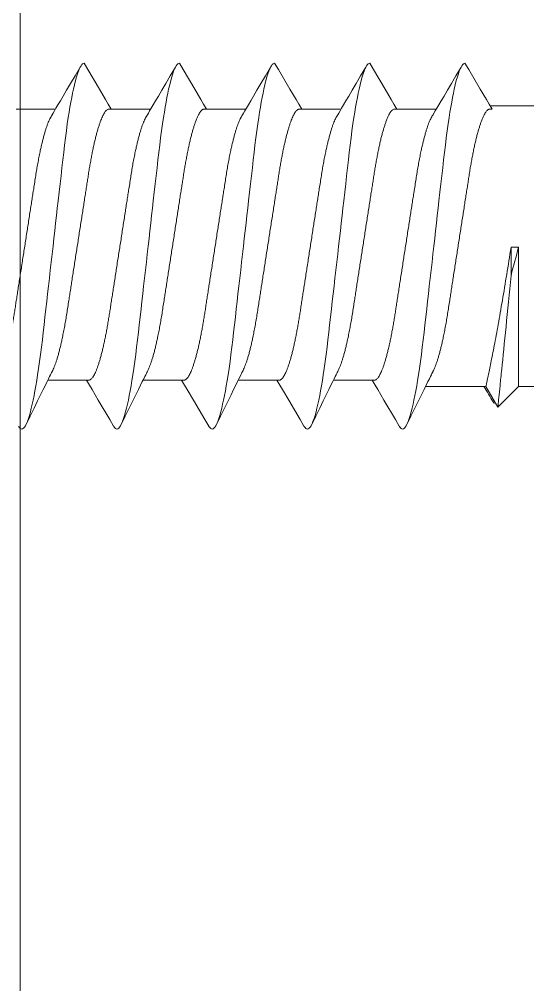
# Model space of a CAD drawing. Header units: millimetres. Extents: x 3069 to 3669, y 1489 to 1908.
# Drawn here: x 3359.86 to 3366.53, y 1586.22 to 1598.88 of the extents above; entities that cross this region are included whole.
import ezdxf

# ---------------------------------------------------------------- set-up
doc = ezdxf.new("R2010")
doc.units = ezdxf.units.MM
doc.set_wipeout_variables(frame=1)
doc.layers.add('Detalles-Accesorios', color=1, linetype='Continuous', lineweight=13)
doc.layers.add('Sombreado-Muro', color=30, linetype='Continuous', lineweight=18)

# ---------------------------------------------------------------- blocks, each defined once
blk = doc.blocks.new('*U41')
for p, q in [((-41.15, 1.84), (-45.212, 1.84)), ((-39.925, 1.798), (-40.442, 1.798)), ((-38.675, 1.798), (-39.192, 1.798)), ((-37.425, 1.798), (-37.942, 1.798)), ((-36.175, 1.798), (-36.692, 1.798)), ((-34.925, 1.798), (-35.442, 1.798)), ((-41.523, -0.015), (-41.423, -0.015)), ((-41.523, -0.015), (-41.523, -1.84)), ((-41.423, -0.015), (-41.423, -0.384)), ((-39.092, -1.758), (-39.599, -1.758)), ((-37.842, -1.758), (-38.349, -1.758)), ((-36.592, -1.758), (-37.099, -1.758)), ((-35.342, -1.758), (-35.849, -1.758)), ((-45.211, -1.84), (-41.523, -1.84)), ((-41.523, -1.84), (-41.25, -2.113)), ((-41.25, -2.113), (-41.093, -1.84)), ((-41.093, -1.84), (-40.301, -1.84))]:
    blk.add_line(p, q)
at = {"flags": 128}
for points in [[(-40.819, 2.4), (-40.869, 2.316), (-41.02, 2.06), (-41.101, 1.922), (-41.136, 1.864), (-41.162, 1.82), (-41.175, 1.798)], [(-39.954, -2.359), (-39.958, -2.366), (-39.969, -2.381), (-39.98, -2.392), (-39.99, -2.398), (-40, -2.4), (-40.011, -2.397), (-40.023, -2.389), (-40.035, -2.375), (-40.048, -2.356), (-40.061, -2.33), (-40.073, -2.3), (-40.087, -2.263), (-40.1, -2.221), (-40.113, -2.174), (-40.125, -2.127), (-40.137, -2.075), (-40.149, -2.02), (-40.161, -1.961), (-40.173, -1.898), (-40.185, -1.832), (-40.197, -1.762), (-40.208, -1.689), (-40.221, -1.603), (-40.234, -1.514), (-40.246, -1.422), (-40.258, -1.327), (-40.27, -1.231), (-40.281, -1.134), (-40.292, -1.034), (-40.304, -0.93), (-40.316, -0.823), (-40.327, -0.725), (-40.338, -0.626), (-40.35, -0.524), (-40.362, -0.421), (-40.374, -0.317), (-40.386, -0.212), (-40.398, -0.106), (-40.41, 0), (-40.421, 0.101), (-40.433, 0.201), (-40.444, 0.301), (-40.455, 0.4), (-40.466, 0.499), (-40.477, 0.595), (-40.49, 0.708), (-40.503, 0.817), (-40.515, 0.924), (-40.527, 1.028), (-40.538, 1.131), (-40.55, 1.23), (-40.561, 1.326), (-40.573, 1.421), (-40.585, 1.513), (-40.598, 1.603), (-40.611, 1.689), (-40.622, 1.758), (-40.633, 1.825), (-40.644, 1.888), (-40.656, 1.948), (-40.667, 2.006), (-40.678, 2.059), (-40.692, 2.118), (-40.705, 2.171), (-40.719, 2.219), (-40.732, 2.261), (-40.744, 2.294), (-40.755, 2.323), (-40.767, 2.347), (-40.778, 2.366), (-40.789, 2.381), (-40.799, 2.392), (-40.809, 2.398), (-40.819, 2.4), (-40.819, 2.4)], [(-39.569, 2.4), (-39.619, 2.316), (-39.77, 2.06), (-39.851, 1.922), (-39.886, 1.864), (-39.912, 1.82), (-39.925, 1.798)], [(-38.704, -2.359), (-38.708, -2.366), (-38.719, -2.381), (-38.73, -2.392), (-38.74, -2.398), (-38.75, -2.4), (-38.761, -2.397), (-38.773, -2.389), (-38.785, -2.375), (-38.798, -2.356), (-38.811, -2.33), (-38.823, -2.3), (-38.837, -2.263), (-38.85, -2.221), (-38.863, -2.174), (-38.875, -2.127), (-38.887, -2.075), (-38.899, -2.02), (-38.911, -1.961), (-38.923, -1.898), (-38.935, -1.832), (-38.947, -1.762), (-38.958, -1.689), (-38.971, -1.603), (-38.984, -1.514), (-38.996, -1.422), (-39.008, -1.327), (-39.02, -1.231), (-39.031, -1.134), (-39.042, -1.034), (-39.054, -0.93), (-39.066, -0.823), (-39.077, -0.725), (-39.088, -0.626), (-39.1, -0.524), (-39.112, -0.421), (-39.124, -0.317), (-39.136, -0.212), (-39.148, -0.106), (-39.16, 0), (-39.171, 0.101), (-39.183, 0.201), (-39.194, 0.301), (-39.205, 0.4), (-39.216, 0.499), (-39.227, 0.595), (-39.24, 0.708), (-39.253, 0.817), (-39.265, 0.924), (-39.277, 1.028), (-39.288, 1.131), (-39.3, 1.23), (-39.311, 1.326), (-39.323, 1.421), (-39.335, 1.513), (-39.348, 1.603), (-39.361, 1.689), (-39.372, 1.758), (-39.383, 1.825), (-39.394, 1.888), (-39.406, 1.948), (-39.417, 2.006), (-39.428, 2.059), (-39.442, 2.118), (-39.455, 2.171), (-39.469, 2.219), (-39.482, 2.261), (-39.494, 2.294), (-39.505, 2.323), (-39.517, 2.347), (-39.528, 2.366), (-39.539, 2.381), (-39.549, 2.392), (-39.559, 2.398), (-39.569, 2.4), (-39.569, 2.4)], [(-38.319, 2.4), (-38.369, 2.316), (-38.52, 2.06), (-38.601, 1.922), (-38.636, 1.864), (-38.662, 1.82), (-38.675, 1.798)], [(-37.454, -2.359), (-37.458, -2.366), (-37.469, -2.381), (-37.48, -2.392), (-37.49, -2.398), (-37.5, -2.4), (-37.511, -2.397), (-37.523, -2.389), (-37.535, -2.375), (-37.548, -2.356), (-37.561, -2.33), (-37.573, -2.3), (-37.587, -2.263), (-37.6, -2.221), (-37.613, -2.174), (-37.625, -2.127), (-37.637, -2.075), (-37.649, -2.02), (-37.661, -1.961), (-37.673, -1.898), (-37.685, -1.832), (-37.697, -1.762), (-37.708, -1.689), (-37.721, -1.603), (-37.734, -1.514), (-37.746, -1.422), (-37.758, -1.327), (-37.77, -1.231), (-37.781, -1.134), (-37.792, -1.034), (-37.804, -0.93), (-37.816, -0.823), (-37.827, -0.725), (-37.838, -0.626), (-37.85, -0.524), (-37.862, -0.421), (-37.874, -0.317), (-37.886, -0.212), (-37.898, -0.106), (-37.91, 0), (-37.921, 0.101), (-37.933, 0.201), (-37.944, 0.301), (-37.955, 0.4), (-37.966, 0.499), (-37.977, 0.595), (-37.99, 0.708), (-38.003, 0.817), (-38.015, 0.924), (-38.027, 1.028), (-38.038, 1.131), (-38.05, 1.23), (-38.061, 1.326), (-38.073, 1.421), (-38.085, 1.513), (-38.098, 1.603), (-38.111, 1.689), (-38.122, 1.758), (-38.133, 1.825), (-38.144, 1.888), (-38.156, 1.948), (-38.167, 2.006), (-38.178, 2.059), (-38.192, 2.118), (-38.205, 2.171), (-38.219, 2.219), (-38.232, 2.261), (-38.244, 2.294), (-38.255, 2.323), (-38.267, 2.347), (-38.278, 2.366), (-38.289, 2.381), (-38.299, 2.392), (-38.309, 2.398), (-38.319, 2.4), (-38.319, 2.4)], [(-37.069, 2.4), (-37.119, 2.316), (-37.27, 2.06), (-37.351, 1.922), (-37.386, 1.864), (-37.412, 1.82), (-37.425, 1.798)], [(-36.204, -2.359), (-36.208, -2.366), (-36.219, -2.381), (-36.23, -2.392), (-36.24, -2.398), (-36.25, -2.4), (-36.261, -2.397), (-36.273, -2.389), (-36.285, -2.375), (-36.298, -2.356), (-36.311, -2.33), (-36.323, -2.3), (-36.337, -2.263), (-36.35, -2.221), (-36.363, -2.174), (-36.375, -2.127), (-36.387, -2.075), (-36.399, -2.02), (-36.411, -1.961), (-36.423, -1.898), (-36.435, -1.832), (-36.447, -1.762), (-36.458, -1.689), (-36.471, -1.603), (-36.484, -1.514), (-36.496, -1.422), (-36.508, -1.327), (-36.52, -1.231), (-36.531, -1.134), (-36.542, -1.034), (-36.554, -0.93), (-36.566, -0.823), (-36.577, -0.725), (-36.588, -0.626), (-36.6, -0.524), (-36.612, -0.421), (-36.624, -0.317), (-36.636, -0.212), (-36.648, -0.106), (-36.66, 0), (-36.671, 0.101), (-36.683, 0.201), (-36.694, 0.301), (-36.705, 0.4), (-36.716, 0.499), (-36.727, 0.595), (-36.74, 0.708), (-36.753, 0.817), (-36.765, 0.924), (-36.777, 1.028), (-36.788, 1.131), (-36.8, 1.23), (-36.811, 1.326), (-36.823, 1.421), (-36.835, 1.513), (-36.848, 1.603), (-36.861, 1.689), (-36.872, 1.758), (-36.883, 1.825), (-36.894, 1.888), (-36.906, 1.948), (-36.917, 2.006), (-36.928, 2.059), (-36.942, 2.118), (-36.955, 2.171), (-36.969, 2.219), (-36.982, 2.261), (-36.994, 2.294), (-37.005, 2.323), (-37.017, 2.347), (-37.028, 2.366), (-37.039, 2.381), (-37.049, 2.392), (-37.059, 2.398), (-37.069, 2.4), (-37.069, 2.4)], [(-35.819, 2.4), (-35.869, 2.316), (-36.02, 2.06), (-36.101, 1.922), (-36.136, 1.864), (-36.162, 1.82), (-36.175, 1.798)], [(-34.958, -2.366), (-34.969, -2.381), (-34.98, -2.392), (-34.99, -2.398), (-35, -2.4), (-35.011, -2.397), (-35.023, -2.389), (-35.035, -2.375), (-35.048, -2.356), (-35.061, -2.33), (-35.073, -2.3), (-35.087, -2.263), (-35.1, -2.221), (-35.113, -2.174), (-35.125, -2.127), (-35.137, -2.075), (-35.149, -2.02), (-35.161, -1.961), (-35.173, -1.898), (-35.185, -1.832), (-35.197, -1.762), (-35.208, -1.689), (-35.221, -1.603), (-35.234, -1.514), (-35.246, -1.422), (-35.258, -1.327), (-35.27, -1.231), (-35.281, -1.134), (-35.292, -1.034), (-35.304, -0.93), (-35.316, -0.823), (-35.327, -0.725), (-35.338, -0.626), (-35.35, -0.524), (-35.362, -0.421), (-35.374, -0.317), (-35.386, -0.212), (-35.398, -0.106), (-35.41, 0), (-35.421, 0.101), (-35.433, 0.201), (-35.444, 0.301), (-35.455, 0.4), (-35.466, 0.499), (-35.477, 0.595), (-35.49, 0.708), (-35.503, 0.817), (-35.515, 0.924), (-35.527, 1.028), (-35.538, 1.131), (-35.55, 1.23), (-35.561, 1.326), (-35.573, 1.421), (-35.585, 1.513), (-35.598, 1.603), (-35.611, 1.689), (-35.622, 1.758), (-35.633, 1.825), (-35.644, 1.888), (-35.656, 1.948), (-35.667, 2.006), (-35.678, 2.059), (-35.692, 2.118), (-35.705, 2.171), (-35.719, 2.219), (-35.732, 2.261), (-35.744, 2.294), (-35.755, 2.323), (-35.767, 2.347), (-35.778, 2.366), (-35.789, 2.381), (-35.799, 2.392), (-35.809, 2.398), (-35.819, 2.4), (-35.819, 2.4)], [(-39.954, -2.36), (-39.905, -2.276), (-39.754, -2.02), (-39.673, -1.882), (-39.638, -1.824), (-39.612, -1.779), (-39.599, -1.758)], [(-38.704, -2.36), (-38.655, -2.276), (-38.504, -2.02), (-38.423, -1.882), (-38.388, -1.824), (-38.362, -1.779), (-38.349, -1.758)], [(-37.454, -2.36), (-37.405, -2.276), (-37.254, -2.02), (-37.173, -1.882), (-37.138, -1.824), (-37.112, -1.779), (-37.099, -1.758)], [(-36.204, -2.36), (-36.155, -2.276), (-36.004, -2.02), (-35.923, -1.882), (-35.888, -1.824), (-35.862, -1.779), (-35.849, -1.758)]]:
    blk.add_lwpolyline(points, dxfattribs=at)
for points, knots in [([(-39.599, -1.758), (-39.633, -1.758), (-39.641, -1.757), (-39.652, -1.751), (-39.665, -1.74), (-39.677, -1.726), (-39.69, -1.708), (-39.703, -1.685), (-39.716, -1.658), (-39.729, -1.628), (-39.743, -1.592), (-39.756, -1.553), (-39.77, -1.509), (-39.784, -1.462), (-39.798, -1.411), (-39.811, -1.356), (-39.825, -1.299), (-39.838, -1.238), (-39.851, -1.175), (-39.863, -1.109), (-39.876, -1.042), (-39.887, -0.973), (-39.899, -0.902), (-39.91, -0.831), (-39.921, -0.757), (-39.933, -0.681), (-39.945, -0.602), (-39.958, -0.521), (-39.971, -0.437), (-39.984, -0.352), (-39.998, -0.265), (-40.011, -0.177), (-40.025, -0.089), (-40.039, 0), (-40.053, 0.089), (-40.066, 0.177), (-40.08, 0.264), (-40.093, 0.351), (-40.107, 0.436), (-40.119, 0.518), (-40.132, 0.599), (-40.144, 0.677), (-40.157, 0.758), (-40.17, 0.841), (-40.183, 0.925), (-40.196, 1.007), (-40.21, 1.087), (-40.225, 1.164), (-40.239, 1.235), (-40.253, 1.298), (-40.267, 1.356), (-40.28, 1.41), (-40.294, 1.461), (-40.308, 1.509), (-40.321, 1.552), (-40.335, 1.591), (-40.348, 1.626), (-40.362, 1.657), (-40.374, 1.682), (-40.382, 1.695), (-40.767, 2.347)], [0, 0, 0, 0, 0.01636, 0.032918, 0.049658, 0.066561, 0.083609, 0.100475, 0.117442, 0.13449, 0.151597, 0.169092, 0.186604, 0.204108, 0.221583, 0.239003, 0.256348, 0.273594, 0.290684, 0.307635, 0.324428, 0.341045, 0.357469, 0.373492, 0.38969, 0.406068, 0.422611, 0.439643, 0.456808, 0.474087, 0.491457, 0.508896, 0.526382, 0.543891, 0.561362, 0.578809, 0.596211, 0.613544, 0.630785, 0.64761, 0.664307, 0.680858, 0.697246, 0.716518, 0.735597, 0.754893, 0.774442, 0.794216, 0.814183, 0.831392, 0.848699, 0.866081, 0.883517, 0.900983, 0.918144, 0.935291, 0.952401, 0.969452, 0.986769, 1, 1, 1, 1]), ([(-38.349, -1.758), (-38.383, -1.758), (-38.391, -1.757), (-38.402, -1.751), (-38.415, -1.74), (-38.427, -1.726), (-38.44, -1.708), (-38.453, -1.685), (-38.466, -1.658), (-38.479, -1.628), (-38.493, -1.592), (-38.506, -1.553), (-38.52, -1.509), (-38.534, -1.462), (-38.548, -1.411), (-38.561, -1.356), (-38.575, -1.299), (-38.588, -1.238), (-38.601, -1.175), (-38.613, -1.109), (-38.626, -1.042), (-38.637, -0.973), (-38.649, -0.902), (-38.66, -0.831), (-38.671, -0.757), (-38.683, -0.681), (-38.695, -0.602), (-38.708, -0.521), (-38.721, -0.437), (-38.734, -0.352), (-38.748, -0.265), (-38.761, -0.177), (-38.775, -0.089), (-38.789, 0), (-38.803, 0.089), (-38.816, 0.177), (-38.83, 0.264), (-38.843, 0.351), (-38.857, 0.436), (-38.869, 0.518), (-38.882, 0.599), (-38.894, 0.677), (-38.907, 0.758), (-38.92, 0.841), (-38.933, 0.925), (-38.946, 1.007), (-38.96, 1.087), (-38.975, 1.164), (-38.989, 1.235), (-39.003, 1.298), (-39.017, 1.356), (-39.03, 1.41), (-39.044, 1.461), (-39.058, 1.509), (-39.071, 1.552), (-39.085, 1.591), (-39.098, 1.626), (-39.112, 1.657), (-39.124, 1.682), (-39.132, 1.695), (-39.517, 2.347)], [0, 0, 0, 0, 0.01636, 0.032918, 0.049658, 0.066561, 0.083609, 0.100475, 0.117442, 0.13449, 0.151597, 0.169092, 0.186604, 0.204108, 0.221583, 0.239003, 0.256348, 0.273594, 0.290684, 0.307635, 0.324428, 0.341045, 0.357469, 0.373492, 0.38969, 0.406068, 0.422611, 0.439643, 0.456808, 0.474087, 0.491457, 0.508896, 0.526382, 0.543891, 0.561362, 0.578809, 0.596211, 0.613544, 0.630785, 0.64761, 0.664307, 0.680858, 0.697246, 0.716518, 0.735597, 0.754893, 0.774442, 0.794216, 0.814183, 0.831392, 0.848699, 0.866081, 0.883517, 0.900983, 0.918144, 0.935291, 0.952401, 0.969452, 0.986769, 1, 1, 1, 1]), ([(-37.099, -1.758), (-37.133, -1.758), (-37.141, -1.757), (-37.152, -1.751), (-37.165, -1.74), (-37.177, -1.726), (-37.19, -1.708), (-37.203, -1.685), (-37.216, -1.658), (-37.229, -1.628), (-37.243, -1.592), (-37.256, -1.553), (-37.27, -1.509), (-37.284, -1.462), (-37.298, -1.411), (-37.311, -1.356), (-37.325, -1.299), (-37.338, -1.238), (-37.351, -1.175), (-37.363, -1.109), (-37.376, -1.042), (-37.387, -0.973), (-37.399, -0.902), (-37.41, -0.831), (-37.421, -0.757), (-37.433, -0.681), (-37.445, -0.602), (-37.458, -0.521), (-37.471, -0.437), (-37.484, -0.352), (-37.498, -0.265), (-37.511, -0.177), (-37.525, -0.089), (-37.539, 0), (-37.553, 0.089), (-37.566, 0.177), (-37.58, 0.264), (-37.593, 0.351), (-37.607, 0.436), (-37.619, 0.518), (-37.632, 0.599), (-37.644, 0.677), (-37.657, 0.758), (-37.67, 0.841), (-37.683, 0.925), (-37.696, 1.007), (-37.71, 1.087), (-37.725, 1.164), (-37.739, 1.235), (-37.753, 1.298), (-37.767, 1.356), (-37.78, 1.41), (-37.794, 1.461), (-37.808, 1.509), (-37.821, 1.552), (-37.835, 1.591), (-37.848, 1.626), (-37.862, 1.657), (-37.874, 1.682), (-37.882, 1.695), (-38.267, 2.347)], [0, 0, 0, 0, 0.01636, 0.032918, 0.049658, 0.066561, 0.083609, 0.100475, 0.117442, 0.13449, 0.151597, 0.169092, 0.186604, 0.204108, 0.221583, 0.239003, 0.256348, 0.273594, 0.290684, 0.307635, 0.324428, 0.341045, 0.357469, 0.373492, 0.38969, 0.406068, 0.422611, 0.439643, 0.456808, 0.474087, 0.491457, 0.508896, 0.526382, 0.543891, 0.561362, 0.578809, 0.596211, 0.613544, 0.630785, 0.64761, 0.664307, 0.680858, 0.697246, 0.716518, 0.735597, 0.754893, 0.774442, 0.794216, 0.814183, 0.831392, 0.848699, 0.866081, 0.883517, 0.900983, 0.918144, 0.935291, 0.952401, 0.969452, 0.986769, 1, 1, 1, 1]), ([(-35.849, -1.758), (-35.883, -1.758), (-35.891, -1.757), (-35.902, -1.751), (-35.915, -1.74), (-35.927, -1.726), (-35.94, -1.708), (-35.953, -1.685), (-35.966, -1.658), (-35.979, -1.628), (-35.993, -1.592), (-36.006, -1.553), (-36.02, -1.509), (-36.034, -1.462), (-36.048, -1.411), (-36.061, -1.356), (-36.075, -1.299), (-36.088, -1.238), (-36.101, -1.175), (-36.113, -1.109), (-36.126, -1.042), (-36.137, -0.973), (-36.149, -0.902), (-36.16, -0.831), (-36.171, -0.757), (-36.183, -0.681), (-36.195, -0.602), (-36.208, -0.521), (-36.221, -0.437), (-36.234, -0.352), (-36.248, -0.265), (-36.261, -0.177), (-36.275, -0.089), (-36.289, 0), (-36.303, 0.089), (-36.316, 0.177), (-36.33, 0.264), (-36.343, 0.351), (-36.357, 0.436), (-36.369, 0.518), (-36.382, 0.599), (-36.394, 0.677), (-36.407, 0.758), (-36.42, 0.841), (-36.433, 0.925), (-36.446, 1.007), (-36.46, 1.087), (-36.475, 1.164), (-36.489, 1.235), (-36.503, 1.298), (-36.517, 1.356), (-36.53, 1.41), (-36.544, 1.461), (-36.558, 1.509), (-36.571, 1.552), (-36.585, 1.591), (-36.598, 1.626), (-36.612, 1.657), (-36.624, 1.682), (-36.632, 1.695), (-37.017, 2.347)], [0, 0, 0, 0, 0.01636, 0.032918, 0.049658, 0.066561, 0.083609, 0.100475, 0.117442, 0.13449, 0.151597, 0.169092, 0.186604, 0.204108, 0.221583, 0.239003, 0.256348, 0.273594, 0.290684, 0.307635, 0.324428, 0.341045, 0.357469, 0.373492, 0.38969, 0.406068, 0.422611, 0.439643, 0.456808, 0.474087, 0.491457, 0.508896, 0.526382, 0.543891, 0.561362, 0.578809, 0.596211, 0.613544, 0.630785, 0.64761, 0.664307, 0.680858, 0.697246, 0.716518, 0.735597, 0.754893, 0.774442, 0.794216, 0.814183, 0.831392, 0.848699, 0.866081, 0.883517, 0.900983, 0.918144, 0.935291, 0.952401, 0.969452, 0.986769, 1, 1, 1, 1]), ([(-34.599, -1.758), (-34.633, -1.758), (-34.641, -1.757), (-34.652, -1.751), (-34.665, -1.74), (-34.677, -1.726), (-34.69, -1.708), (-34.703, -1.685), (-34.716, -1.658), (-34.729, -1.628), (-34.743, -1.592), (-34.756, -1.553), (-34.77, -1.509), (-34.784, -1.462), (-34.798, -1.411), (-34.811, -1.356), (-34.825, -1.299), (-34.838, -1.238), (-34.851, -1.175), (-34.863, -1.109), (-34.876, -1.042), (-34.887, -0.973), (-34.899, -0.902), (-34.91, -0.831), (-34.921, -0.757), (-34.933, -0.681), (-34.945, -0.602), (-34.958, -0.521), (-34.971, -0.437), (-34.984, -0.352), (-34.998, -0.265), (-35.011, -0.177), (-35.025, -0.089), (-35.039, 0), (-35.053, 0.089), (-35.066, 0.177), (-35.08, 0.264), (-35.093, 0.351), (-35.107, 0.436), (-35.119, 0.518), (-35.132, 0.599), (-35.144, 0.677), (-35.157, 0.758), (-35.17, 0.841), (-35.183, 0.925), (-35.196, 1.007), (-35.21, 1.087), (-35.225, 1.164), (-35.239, 1.235), (-35.253, 1.298), (-35.267, 1.356), (-35.28, 1.41), (-35.294, 1.461), (-35.308, 1.509), (-35.321, 1.552), (-35.335, 1.591), (-35.348, 1.626), (-35.362, 1.657), (-35.374, 1.682), (-35.382, 1.695), (-35.767, 2.347)], [0, 0, 0, 0, 0.01636, 0.032918, 0.049658, 0.066561, 0.083609, 0.100475, 0.117442, 0.13449, 0.151597, 0.169092, 0.186604, 0.204108, 0.221583, 0.239003, 0.256348, 0.273594, 0.290684, 0.307635, 0.324428, 0.341045, 0.357469, 0.373492, 0.38969, 0.406068, 0.422611, 0.439643, 0.456808, 0.474087, 0.491457, 0.508896, 0.526382, 0.543891, 0.561362, 0.578809, 0.596211, 0.613544, 0.630785, 0.64761, 0.664307, 0.680858, 0.697246, 0.716518, 0.735597, 0.754893, 0.774442, 0.794216, 0.814183, 0.831392, 0.848699, 0.866081, 0.883517, 0.900983, 0.918144, 0.935291, 0.952401, 0.969452, 0.986769, 1, 1, 1, 1]), ([(-41.175, 1.798), (-41.141, 1.798), (-41.133, 1.797), (-41.121, 1.791), (-41.109, 1.781), (-41.097, 1.766), (-41.084, 1.748), (-41.071, 1.725), (-41.058, 1.699), (-41.045, 1.668), (-41.031, 1.633), (-41.018, 1.593), (-41.004, 1.55), (-40.99, 1.502), (-40.976, 1.451), (-40.963, 1.397), (-40.949, 1.339), (-40.936, 1.278), (-40.923, 1.215), (-40.911, 1.15), (-40.898, 1.082), (-40.886, 1.013), (-40.875, 0.943), (-40.864, 0.871), (-40.853, 0.797), (-40.841, 0.721), (-40.828, 0.643), (-40.816, 0.561), (-40.803, 0.477), (-40.79, 0.392), (-40.776, 0.305), (-40.762, 0.218), (-40.749, 0.129), (-40.735, 0.04), (-40.721, -0.048), (-40.707, -0.136), (-40.694, -0.224), (-40.68, -0.311), (-40.667, -0.395), (-40.654, -0.478), (-40.642, -0.558), (-40.63, -0.637), (-40.617, -0.718), (-40.604, -0.8), (-40.591, -0.885), (-40.578, -0.967), (-40.563, -1.047), (-40.549, -1.124), (-40.534, -1.194), (-40.521, -1.258), (-40.507, -1.316), (-40.494, -1.37), (-40.48, -1.421), (-40.466, -1.468), (-40.453, -1.511), (-40.439, -1.55), (-40.426, -1.585), (-40.412, -1.617), (-40.4, -1.642), (-40.392, -1.655), (-40.048, -2.356)], [0, 0, 0, 0, 0.01636, 0.032918, 0.049658, 0.066561, 0.083609, 0.100475, 0.117442, 0.13449, 0.151597, 0.169092, 0.186604, 0.204109, 0.221583, 0.239003, 0.256348, 0.273594, 0.290684, 0.307635, 0.324428, 0.341045, 0.357469, 0.373492, 0.38969, 0.406068, 0.422611, 0.439643, 0.456809, 0.474087, 0.491457, 0.508896, 0.526382, 0.543891, 0.561362, 0.57881, 0.596211, 0.613544, 0.630786, 0.647611, 0.664308, 0.680859, 0.697246, 0.716518, 0.735597, 0.754894, 0.774443, 0.794216, 0.814184, 0.831393, 0.848699, 0.866081, 0.883517, 0.900983, 0.918145, 0.935291, 0.952401, 0.969453, 0.98677, 1, 1, 1, 1]), ([(-39.925, 1.798), (-39.891, 1.798), (-39.883, 1.797), (-39.871, 1.791), (-39.859, 1.781), (-39.847, 1.766), (-39.834, 1.748), (-39.821, 1.725), (-39.808, 1.699), (-39.795, 1.668), (-39.781, 1.633), (-39.768, 1.593), (-39.754, 1.55), (-39.74, 1.502), (-39.726, 1.451), (-39.713, 1.397), (-39.699, 1.339), (-39.686, 1.278), (-39.673, 1.215), (-39.661, 1.15), (-39.648, 1.082), (-39.636, 1.013), (-39.625, 0.943), (-39.614, 0.871), (-39.603, 0.797), (-39.591, 0.721), (-39.578, 0.643), (-39.566, 0.561), (-39.553, 0.477), (-39.54, 0.392), (-39.526, 0.305), (-39.512, 0.218), (-39.499, 0.129), (-39.485, 0.04), (-39.471, -0.048), (-39.457, -0.136), (-39.444, -0.224), (-39.43, -0.311), (-39.417, -0.395), (-39.404, -0.478), (-39.392, -0.558), (-39.38, -0.637), (-39.367, -0.718), (-39.354, -0.8), (-39.341, -0.885), (-39.328, -0.967), (-39.313, -1.047), (-39.299, -1.124), (-39.284, -1.194), (-39.271, -1.258), (-39.257, -1.316), (-39.244, -1.37), (-39.23, -1.421), (-39.216, -1.468), (-39.203, -1.511), (-39.189, -1.55), (-39.176, -1.585), (-39.162, -1.617), (-39.15, -1.642), (-39.142, -1.655), (-38.798, -2.356)], [0, 0, 0, 0, 0.01636, 0.032918, 0.049658, 0.066561, 0.083609, 0.100475, 0.117442, 0.13449, 0.151597, 0.169092, 0.186604, 0.204109, 0.221583, 0.239003, 0.256348, 0.273594, 0.290684, 0.307635, 0.324428, 0.341045, 0.357469, 0.373492, 0.38969, 0.406068, 0.422611, 0.439643, 0.456809, 0.474087, 0.491457, 0.508896, 0.526382, 0.543891, 0.561362, 0.57881, 0.596211, 0.613544, 0.630786, 0.647611, 0.664308, 0.680859, 0.697246, 0.716518, 0.735597, 0.754894, 0.774443, 0.794216, 0.814184, 0.831393, 0.848699, 0.866081, 0.883517, 0.900983, 0.918145, 0.935291, 0.952401, 0.969453, 0.98677, 1, 1, 1, 1]), ([(-38.675, 1.798), (-38.641, 1.798), (-38.633, 1.797), (-38.621, 1.791), (-38.609, 1.781), (-38.597, 1.766), (-38.584, 1.748), (-38.571, 1.725), (-38.558, 1.699), (-38.545, 1.668), (-38.531, 1.633), (-38.518, 1.593), (-38.504, 1.55), (-38.49, 1.502), (-38.476, 1.451), (-38.463, 1.397), (-38.449, 1.339), (-38.436, 1.278), (-38.423, 1.215), (-38.411, 1.15), (-38.398, 1.082), (-38.386, 1.013), (-38.375, 0.943), (-38.364, 0.871), (-38.353, 0.797), (-38.341, 0.721), (-38.328, 0.643), (-38.316, 0.561), (-38.303, 0.477), (-38.29, 0.392), (-38.276, 0.305), (-38.262, 0.218), (-38.249, 0.129), (-38.235, 0.04), (-38.221, -0.048), (-38.207, -0.136), (-38.194, -0.224), (-38.18, -0.311), (-38.167, -0.395), (-38.154, -0.478), (-38.142, -0.558), (-38.13, -0.637), (-38.117, -0.718), (-38.104, -0.8), (-38.091, -0.885), (-38.078, -0.967), (-38.063, -1.047), (-38.049, -1.124), (-38.034, -1.194), (-38.021, -1.258), (-38.007, -1.316), (-37.994, -1.37), (-37.98, -1.421), (-37.966, -1.468), (-37.953, -1.511), (-37.939, -1.55), (-37.926, -1.585), (-37.912, -1.617), (-37.9, -1.642), (-37.892, -1.655), (-37.548, -2.356)], [0, 0, 0, 0, 0.01636, 0.032918, 0.049658, 0.066561, 0.083609, 0.100475, 0.117442, 0.13449, 0.151597, 0.169092, 0.186604, 0.204109, 0.221583, 0.239003, 0.256348, 0.273594, 0.290684, 0.307635, 0.324428, 0.341045, 0.357469, 0.373492, 0.38969, 0.406068, 0.422611, 0.439643, 0.456809, 0.474087, 0.491457, 0.508896, 0.526382, 0.543891, 0.561362, 0.57881, 0.596211, 0.613544, 0.630786, 0.647611, 0.664308, 0.680859, 0.697246, 0.716518, 0.735597, 0.754894, 0.774443, 0.794216, 0.814184, 0.831393, 0.848699, 0.866081, 0.883517, 0.900983, 0.918145, 0.935291, 0.952401, 0.969453, 0.98677, 1, 1, 1, 1]), ([(-37.425, 1.798), (-37.391, 1.798), (-37.383, 1.797), (-37.371, 1.791), (-37.359, 1.781), (-37.347, 1.766), (-37.334, 1.748), (-37.321, 1.725), (-37.308, 1.699), (-37.295, 1.668), (-37.281, 1.633), (-37.268, 1.593), (-37.254, 1.55), (-37.24, 1.502), (-37.226, 1.451), (-37.213, 1.397), (-37.199, 1.339), (-37.186, 1.278), (-37.173, 1.215), (-37.161, 1.15), (-37.148, 1.082), (-37.136, 1.013), (-37.125, 0.943), (-37.114, 0.871), (-37.103, 0.797), (-37.091, 0.721), (-37.078, 0.643), (-37.066, 0.561), (-37.053, 0.477), (-37.04, 0.392), (-37.026, 0.305), (-37.012, 0.218), (-36.999, 0.129), (-36.985, 0.04), (-36.971, -0.048), (-36.957, -0.136), (-36.944, -0.224), (-36.93, -0.311), (-36.917, -0.395), (-36.904, -0.478), (-36.892, -0.558), (-36.88, -0.637), (-36.867, -0.718), (-36.854, -0.8), (-36.841, -0.885), (-36.828, -0.967), (-36.813, -1.047), (-36.799, -1.124), (-36.784, -1.194), (-36.771, -1.258), (-36.757, -1.316), (-36.744, -1.37), (-36.73, -1.421), (-36.716, -1.468), (-36.703, -1.511), (-36.689, -1.55), (-36.676, -1.585), (-36.662, -1.617), (-36.65, -1.642), (-36.642, -1.655), (-36.298, -2.356)], [0, 0, 0, 0, 0.01636, 0.032918, 0.049658, 0.066561, 0.083609, 0.100475, 0.117442, 0.13449, 0.151597, 0.169092, 0.186604, 0.204109, 0.221583, 0.239003, 0.256348, 0.273594, 0.290684, 0.307635, 0.324428, 0.341045, 0.357469, 0.373492, 0.38969, 0.406068, 0.422611, 0.439643, 0.456809, 0.474087, 0.491457, 0.508896, 0.526382, 0.543891, 0.561362, 0.57881, 0.596211, 0.613544, 0.630786, 0.647611, 0.664308, 0.680859, 0.697246, 0.716518, 0.735597, 0.754894, 0.774443, 0.794216, 0.814184, 0.831393, 0.848699, 0.866081, 0.883517, 0.900983, 0.918145, 0.935291, 0.952401, 0.969453, 0.98677, 1, 1, 1, 1]), ([(-36.175, 1.798), (-36.141, 1.798), (-36.133, 1.797), (-36.121, 1.791), (-36.109, 1.781), (-36.097, 1.766), (-36.084, 1.748), (-36.071, 1.725), (-36.058, 1.699), (-36.045, 1.668), (-36.031, 1.633), (-36.018, 1.593), (-36.004, 1.55), (-35.99, 1.502), (-35.976, 1.451), (-35.963, 1.397), (-35.949, 1.339), (-35.936, 1.278), (-35.923, 1.215), (-35.911, 1.15), (-35.898, 1.082), (-35.886, 1.013), (-35.875, 0.943), (-35.864, 0.871), (-35.853, 0.797), (-35.841, 0.721), (-35.828, 0.643), (-35.816, 0.561), (-35.803, 0.477), (-35.79, 0.392), (-35.776, 0.305), (-35.762, 0.218), (-35.749, 0.129), (-35.735, 0.04), (-35.721, -0.048), (-35.707, -0.136), (-35.694, -0.224), (-35.68, -0.311), (-35.667, -0.395), (-35.654, -0.478), (-35.642, -0.558), (-35.63, -0.637), (-35.617, -0.718), (-35.604, -0.8), (-35.591, -0.885), (-35.578, -0.967), (-35.563, -1.047), (-35.549, -1.124), (-35.534, -1.194), (-35.521, -1.258), (-35.507, -1.316), (-35.494, -1.37), (-35.48, -1.421), (-35.466, -1.468), (-35.453, -1.511), (-35.439, -1.55), (-35.426, -1.585), (-35.412, -1.617), (-35.4, -1.642), (-35.392, -1.655), (-35.048, -2.356)], [0, 0, 0, 0, 0.01636, 0.032918, 0.049658, 0.066561, 0.083609, 0.100475, 0.117442, 0.13449, 0.151597, 0.169092, 0.186604, 0.204109, 0.221583, 0.239003, 0.256348, 0.273594, 0.290684, 0.307635, 0.324428, 0.341045, 0.357469, 0.373492, 0.38969, 0.406068, 0.422611, 0.439643, 0.456809, 0.474087, 0.491457, 0.508896, 0.526382, 0.543891, 0.561362, 0.57881, 0.596211, 0.613544, 0.630786, 0.647611, 0.664308, 0.680859, 0.697246, 0.716518, 0.735597, 0.754894, 0.774443, 0.794216, 0.814184, 0.831393, 0.848699, 0.866081, 0.883517, 0.900983, 0.918145, 0.935291, 0.952401, 0.969453, 0.98677, 1, 1, 1, 1]), ([(-41.423, -0.015), (-41.405, -0.136), (-41.386, -0.254), (-41.348, -0.486), (-41.329, -0.602), (-41.291, -0.822), (-41.273, -0.927), (-41.237, -1.125), (-41.219, -1.219), (-41.187, -1.387), (-41.172, -1.463), (-41.145, -1.597), (-41.133, -1.654), (-41.103, -1.792), (-41.093, -1.84), (-41.093, -1.84)], [0, 0, 0, 0, 0.125, 0.125, 0.25, 0.25, 0.375, 0.375, 0.5, 0.5, 0.625, 0.625, 0.75, 0.75, 1, 1, 1, 1]), ([(-41.25, -2.113), (-41.25, -2.113), (-41.251, -2.102), (-41.256, -2.059), (-41.259, -2.026), (-41.268, -1.941), (-41.273, -1.888), (-41.286, -1.764), (-41.293, -1.692), (-41.317, -1.456), (-41.337, -1.265), (-41.378, -0.848), (-41.401, -0.619), (-41.423, -0.384)], [0, 0, 0, 0, 0.125, 0.125, 0.25, 0.25, 0.375, 0.375, 0.5, 0.5, 0.75, 0.75, 1, 1, 1, 1]), ([(-41.203, -2.066), (-41.198, -2.059), (-41.153, -1.983), (-41.108, -1.908), (-41.068, -1.84)], [0, 0, 0, 0, 0.104276, 1, 1, 1, 1])]:
    blk.add_open_spline(points, degree=3, knots=knots)
blk.add_open_spline([(-41.423, -0.384), (-41.456, -0.259), (-41.489, -0.136), (-41.523, -0.015)], degree=3)
blk = doc.blocks.new('*U49')
blk.add_wipeout([(-5.792, -0.15), (0.35, -0.15), (0.35, 1.11), (1.35, 1.11), (5.5, -0.501), (5.5, -1.89), (2.26, -4.4), (2.26, -44.5), (5.5, -44.5), (5.5, -45.399), (1.35, -47.01), (0.35, -47.01), (0.35, -45.7), (-0.99, -45.7), (-0.99, -44.5), (0.76, -44.5), (0.76, -4.4), (-2.24, -1.4), (-5.963, -1.4), (-6.4, -1.299), (-6.749, -1.017), (-10.273, 3.472), (-10.371, 3.622), (-10.44, 3.788), (-10.736, 4.726), (-10.7, 4.982), (-10.478, 5.115), (-8.593, 5.29), (-8.272, 5.051), (-8.475, 4.705), (-9.39, 4.417), (-9.52, 4.287), (-9.489, 4.106), (-6.592, 0.249), (-6.239, -0.045)])
blk = doc.blocks.new('*U42')
blk.add_line((0, 17.5), (0, -17.5))

msp = doc.modelspace()

# ---------------------------------------------------------------- block references
at = {"layer": 'Detalles-Accesorios', "xscale": -1}
msp.add_blockref('*U41', (3324.888, 1595.909), dxfattribs=at)

# ---------------------------------------------------------------- next in the draw order: block references
msp.add_blockref('*U49', (3353.968, 1615.357), dxfattribs=at)

# ---------------------------------------------------------------- next in the draw order: hatches: boundary and pattern name
at = {"layer": 'Sombreado-Muro'}
h = msp.add_hatch(dxfattribs=at)
h.set_pattern_fill('AR-CONC', color=256, scale=0.05, angle=135, style=0)
h.set_pattern_definition([(185, (1953.37, 2268.89), (-5.87767, 7.004733), [0.9525, -10.4775]), (130, (1953.37, 2268.89), (-5.508836, -8.00092), [0.762, -8.38203]), (235.45144, (1952.88, 2269.4734), (-11.386505, -0.99619), [0.8095, -8.90451]), (181.1842, (1951.574, 2267.094), (-8.09767, 11.07051), [1.42875, -15.71625]), (231.6356, (1950.899, 2268.016), (-17.14134, -0.35433), [1.21425, -13.35678]), (126.1842, (1951.574, 2267.094), (-17.14134, -0.35433), [1.143, -12.57299]), (156, (1951.125, 2268.441), (-1.744757, 8.976), [0.9525, -10.4775]), (101, (1951.125, 2268.441), (-8.69706, -4.326996), [0.762, -8.382]), (206.45145, (1950.979, 2269.189), (-10.441817, 4.649003), [0.8095, -8.904497]), (172.5, (1953.3698, 2268.8897), (-3.098671, -2.8802735), [0, -8.2804, 0, -8.509, 0, -8.41375]), (142.5, (1953.3698, 2268.8897), (-5.90435, -1.179486), [0, -4.8514, 0, -8.0899, 0, -3.20675]), (102.5, (1955.3724, 2266.887), (-4.59131, 4.996393), [0, -3.175, 0, -9.906, 0, -13.1445]), (92.5, (1956.2704, 2265.989), (-6.13612, 4.338195), [0, -4.1275, 0, -6.5786, 0, -9.3345])])
edge = h.paths.add_edge_path()
edge.add_line((3395.768, 1545.457), (3390.268, 1545.457))
edge.add_line((3390.268, 1545.457), (3390.268, 1550.957))
edge.add_line((3390.268, 1550.957), (3384.768, 1550.957))
edge.add_line((3384.768, 1550.957), (3384.768, 1556.457))
edge.add_line((3384.768, 1556.457), (3379.268, 1556.457))
edge.add_line((3379.268, 1556.457), (3379.268, 1561.957))
edge.add_line((3379.268, 1561.957), (3373.768, 1561.957))
edge.add_line((3373.768, 1561.957), (3373.768, 1566.357))
edge.add_line((3373.768, 1566.357), (3372.568, 1566.057))
edge.add_arc((3372.568, 1565.557), 0.5, 0, 90, ccw=False)
edge.add_line((3373.068, 1565.557), (3373.068, 1562.757))
edge.add_arc((3372.768, 1562.757), 0.3, -90, 0, ccw=False)
edge.add_line((3372.768, 1562.457), (3371.968, 1562.457))
edge.add_arc((3371.815, 1561.981), 0.5, 72.1706, 216.9282)
edge.add_arc((3370.968, 1561.457), 0.5, -90, 26.5651, ccw=False)
edge.add_arc((3370.968, 1561.457), 0.5, 180, 270, ccw=False)
edge.add_line((3370.468, 1561.457), (3370.468, 1561.957))
edge.add_arc((3369.968, 1561.957), 0.5, 0, 90)
edge.add_line((3369.968, 1562.457), (3366.371, 1562.457))
edge.add_arc((3366.371, 1561.957), 0.5, 90, 135)
edge.add_line((3366.017, 1562.311), (3365.18, 1561.474))
edge.add_arc((3364.968, 1561.686), 0.3, 180, 315, ccw=False)
edge.add_line((3364.668, 1561.686), (3364.668, 1561.957))
edge.add_arc((3364.168, 1561.957), 0.5, 0, 90)
edge.add_line((3364.168, 1562.457), (3361.268, 1562.457))
edge.add_arc((3361.115, 1561.981), 0.5, 72.1706, 216.9282)
edge.add_arc((3360.268, 1561.457), 0.5, -90, 26.5651, ccw=False)
edge.add_arc((3360.268, 1561.457), 0.5, 180, 270, ccw=False)
edge.add_line((3359.768, 1561.457), (3359.768, 1561.957))
edge.add_arc((3359.268, 1561.957), 0.5, 360, 450)
edge.add_line((3359.268, 1562.457), (3358.668, 1562.457))
edge.add_arc((3358.668, 1562.957), 0.5, 180, 270, ccw=False)
edge.add_line((3358.168, 1562.957), (3358.168, 1532.957))
edge.add_line((3358.168, 1532.957), (3384.322, 1532.957))
edge.add_line((3384.322, 1532.957), (3384.322, 1613.457))
edge.add_line((3384.322, 1613.457), (3372.568, 1613.457))
edge.add_arc((3372.568, 1612.957), 0.5, 0, 90, ccw=False)
edge.add_line((3373.068, 1612.957), (3373.068, 1573.557))
edge.add_arc((3372.568, 1573.557), 0.5, -180, 0, ccw=False)
edge.add_line((3372.068, 1573.557), (3372.068, 1575.057))
edge.add_arc((3371.568, 1575.057), 0.5, 0, 90)
edge.add_line((3371.568, 1575.557), (3359.768, 1575.557))
edge.add_arc((3359.768, 1575.057), 0.5, 90, 180)
edge.add_line((3359.268, 1575.057), (3359.268, 1564.057))
edge.add_arc((3359.768, 1564.057), 0.5, 180, 270)
edge.add_line((3359.768, 1563.557), (3371.568, 1563.557))
edge.add_arc((3371.568, 1564.057), 0.5, 270, 360)
edge.add_line((3372.068, 1564.057), (3372.068, 1565.557))
edge.add_arc((3372.568, 1565.557), 0.5, 90, 180, ccw=False)
edge.add_line((3372.568, 1566.057), (3370.268, 1566.357))
edge.add_line((3370.268, 1566.357), (3370.268, 1564.957))
edge.add_line((3370.268, 1564.957), (3371.168, 1564.957))
edge.add_line((3371.168, 1564.957), (3371.168, 1563.957))
edge.add_line((3371.168, 1563.957), (3360.168, 1563.957))
edge.add_line((3360.168, 1563.957), (3360.168, 1565.357))
edge.add_line((3360.168, 1565.357), (3368.868, 1565.357))
edge.add_line((3368.868, 1565.357), (3368.868, 1573.557))
edge.add_line((3368.868, 1573.557), (3371.168, 1573.557))
edge.add_line((3371.168, 1573.557), (3371.168, 1572.557))
edge.add_line((3371.168, 1572.557), (3370.268, 1572.557))
edge.add_line((3370.268, 1572.557), (3370.268, 1567.457))
edge.add_line((3370.268, 1567.457), (3374.868, 1567.457))
edge.add_line((3374.868, 1567.457), (3374.868, 1563.057))
edge.add_line((3374.868, 1563.057), (3380.368, 1563.057))
edge.add_line((3380.368, 1563.057), (3380.368, 1557.557))
edge.add_line((3380.368, 1557.557), (3385.868, 1557.557))
edge.add_line((3385.868, 1557.557), (3385.868, 1552.057))
edge.add_line((3385.868, 1552.057), (3391.368, 1552.057))
edge.add_line((3391.368, 1552.057), (3391.368, 1546.557))
edge.add_line((3391.368, 1546.557), (3396.868, 1546.557))
edge.add_line((3396.868, 1546.557), (3396.868, 1541.057))
edge.add_line((3396.868, 1541.057), (3402.368, 1541.057))
edge.add_line((3402.368, 1541.057), (3402.368, 1535.557))
edge.add_line((3402.368, 1535.557), (3401.268, 1535.557))
edge.add_line((3401.268, 1535.557), (3401.268, 1539.957))
edge.add_line((3401.268, 1539.957), (3395.768, 1539.957))
edge.add_line((3395.768, 1539.957), (3395.768, 1545.457))

# ---------------------------------------------------------------- next in the draw order: block references
at = {"layer": 'Detalles-Accesorios', "rotation": 180}
msp.add_blockref('*U42', (3359.868, 1594.507), dxfattribs=at)

doc.saveas('drawing.dxf')
